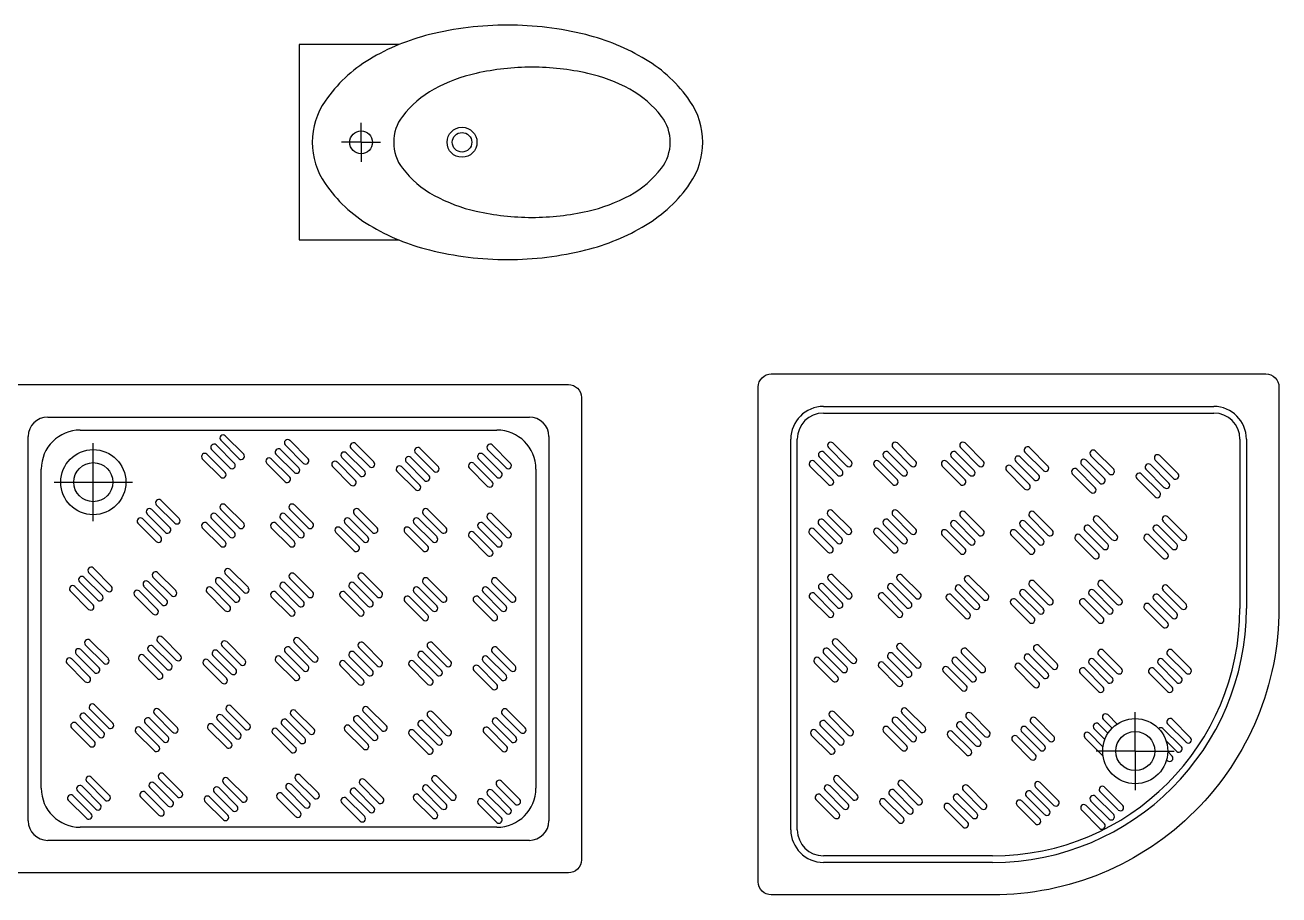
# Model space of a CAD drawing. Header units: millimetres. Extents: x 4.57 to 13.56, y 2.92 to 9.59.
# Drawn here: x 11.638 to 13.564, y 5.066 to 6.402 of the extents above; entities that cross this region are included whole.
import ezdxf

# ---------------------------------------------------------------- set-up
doc = ezdxf.new("R2010")
doc.units = ezdxf.units.MM

msp = doc.modelspace()

# ---------------------------------------------------------------- linework, layer by layer
at = {"color": 18, "true_color": 0x000000}
for p, q in [((12.154, 6.2219), (12.154, 6.2519)), ((12.154, 6.2219), (12.124, 6.2219)), ((12.154, 6.2219), (12.154, 6.1919)), ((12.154, 6.2219), (12.184, 6.2219)), ((11.6725, 5.8), (12.4125, 5.8)), ((12.8642, 5.8162), (13.4642, 5.8162)), ((12.8642, 5.8062), (13.4642, 5.8062)), ((11.7225, 5.78), (12.3625, 5.78)), ((11.6425, 5.18), (11.6425, 5.77)), ((11.9382, 5.7643), (11.9665, 5.736)), ((11.9736, 5.743), (11.9453, 5.7713)), ((12.0726, 5.736), (12.0443, 5.7643)), ((12.4425, 5.77), (12.4425, 5.18)), ((12.8142, 5.1662), (12.8142, 5.7662)), ((12.8242, 5.1662), (12.8242, 5.7662)), ((13.5042, 5.7662), (13.5042, 5.5062)), ((13.5142, 5.7662), (13.5142, 5.5062)), ((11.7425, 5.64), (11.7425, 5.76)), ((11.9453, 5.7148), (11.917, 5.743)), ((11.9241, 5.7501), (11.9524, 5.7218)), ((11.9594, 5.7289), (11.9312, 5.7572)), ((12.0231, 5.743), (12.0514, 5.7148)), ((12.0584, 5.7218), (12.0302, 5.7501)), ((12.0372, 5.7572), (12.0655, 5.7289)), ((12.1595, 5.7168), (12.1312, 5.7451)), ((12.1383, 5.7522), (12.1666, 5.7239)), ((12.1736, 5.731), (12.1453, 5.7592)), ((12.2373, 5.7451), (12.2655, 5.7168)), ((12.2726, 5.7239), (12.2443, 5.7522)), ((12.3696, 5.7148), (12.3413, 5.743)), ((12.3483, 5.7501), (12.3766, 5.7218)), ((12.3837, 5.7289), (12.3554, 5.7572)), ((12.8931, 5.7178), (12.8648, 5.746)), ((12.8719, 5.7531), (12.9002, 5.7248)), ((12.9073, 5.7319), (12.879, 5.7602)), ((12.9921, 5.7178), (12.9638, 5.746)), ((12.9709, 5.7531), (12.9992, 5.7248)), ((13.0062, 5.7319), (12.978, 5.7602)), ((13.0961, 5.7178), (13.0678, 5.746)), ((13.0749, 5.7531), (13.1032, 5.7248)), ((13.1103, 5.7319), (13.082, 5.7602)), ((13.1739, 5.746), (13.2022, 5.7178)), ((13.2093, 5.7248), (13.181, 5.7531)), ((13.2749, 5.741), (13.3032, 5.7127)), ((13.3103, 5.7198), (13.282, 5.7481)), ((13.4093, 5.7127), (13.381, 5.741)), ((11.9099, 5.736), (11.9382, 5.7077)), ((12.0089, 5.7289), (12.0372, 5.7006)), ((12.0443, 5.7077), (12.016, 5.736)), ((12.11, 5.7239), (12.1383, 5.6956)), ((12.1453, 5.7027), (12.1171, 5.731)), ((12.1241, 5.738), (12.1524, 5.7097)), ((12.2443, 5.6956), (12.2161, 5.7239)), ((12.2231, 5.731), (12.2514, 5.7027)), ((12.2585, 5.7097), (12.2302, 5.738)), ((12.3201, 5.7218), (12.3483, 5.6935)), ((12.3554, 5.7006), (12.3271, 5.7289)), ((12.3342, 5.736), (12.3625, 5.7077)), ((12.8436, 5.7248), (12.8719, 5.6966)), ((12.879, 5.7036), (12.8507, 5.7319)), ((12.8578, 5.739), (12.886, 5.7107)), ((12.9426, 5.7248), (12.9709, 5.6966)), ((12.978, 5.7036), (12.9497, 5.7319)), ((12.9567, 5.739), (12.985, 5.7107)), ((13.0466, 5.7248), (13.0749, 5.6966)), ((13.082, 5.7036), (13.0537, 5.7319)), ((13.0608, 5.739), (13.089, 5.7107)), ((13.181, 5.6966), (13.1527, 5.7248)), ((13.1598, 5.7319), (13.188, 5.7036)), ((13.1951, 5.7107), (13.1668, 5.739)), ((13.2608, 5.7269), (13.2891, 5.6986)), ((13.2962, 5.7057), (13.2679, 5.734)), ((13.3952, 5.6986), (13.3669, 5.7269)), ((13.3739, 5.734), (13.4022, 5.7057)), ((11.6625, 5.23), (11.6625, 5.72)), ((12.209, 5.7168), (12.2373, 5.6885)), ((12.4225, 5.72), (12.4225, 5.23)), ((13.1456, 5.7178), (13.1739, 5.6895)), ((13.2467, 5.7127), (13.2749, 5.6845)), ((13.282, 5.6915), (13.2537, 5.7198)), ((13.3457, 5.7057), (13.3739, 5.6774)), ((13.381, 5.6845), (13.3527, 5.7127)), ((13.3598, 5.7198), (13.3881, 5.6915)), ((11.6825, 5.7), (11.8025, 5.7)), ((11.8392, 5.6653), (11.8675, 5.637)), ((11.8746, 5.644), (11.8463, 5.6723)), ((11.9736, 5.637), (11.9453, 5.6653)), ((12.0796, 5.637), (12.0514, 5.6653)), ((11.8251, 5.6511), (11.8534, 5.6228)), ((11.8604, 5.6299), (11.8322, 5.6582)), ((11.9594, 5.6228), (11.9312, 5.6511)), ((11.9382, 5.6582), (11.9665, 5.6299)), ((12.0655, 5.6228), (12.0372, 5.6511)), ((12.0443, 5.6582), (12.0726, 5.6299)), ((12.1433, 5.6511), (12.1716, 5.6228)), ((12.1786, 5.6299), (12.1504, 5.6582)), ((12.2494, 5.6511), (12.2776, 5.6228)), ((12.2847, 5.6299), (12.2564, 5.6582)), ((12.3837, 5.6228), (12.3554, 5.6511)), ((12.8713, 5.6491), (12.8996, 5.6208)), ((12.9067, 5.6279), (12.8784, 5.6562)), ((12.9709, 5.6491), (12.9992, 5.6208)), ((13.0062, 5.6279), (12.978, 5.6562)), ((13.0749, 5.6471), (13.1032, 5.6188)), ((13.1103, 5.6258), (13.082, 5.6541)), ((13.181, 5.6471), (13.2093, 5.6188)), ((13.2163, 5.6258), (13.188, 5.6541)), ((13.3153, 5.6188), (13.287, 5.6471)), ((13.4214, 5.6188), (13.3931, 5.6471)), ((11.8109, 5.637), (11.8392, 5.6087)), ((11.8463, 5.6158), (11.818, 5.644)), ((11.9099, 5.6299), (11.9382, 5.6016)), ((11.9453, 5.6087), (11.917, 5.637)), ((11.9241, 5.644), (11.9524, 5.6158)), ((12.016, 5.6299), (12.0443, 5.6016)), ((12.0514, 5.6087), (12.0231, 5.637)), ((12.0302, 5.644), (12.0584, 5.6158)), ((12.1504, 5.6016), (12.1221, 5.6299)), ((12.1291, 5.637), (12.1574, 5.6087)), ((12.1645, 5.6158), (12.1362, 5.644)), ((12.2564, 5.6016), (12.2281, 5.6299)), ((12.2352, 5.637), (12.2635, 5.6087)), ((12.2706, 5.6158), (12.2423, 5.644)), ((12.3342, 5.6299), (12.3625, 5.6016)), ((12.3696, 5.6087), (12.3413, 5.637)), ((12.3483, 5.644), (12.3766, 5.6158)), ((12.8784, 5.5996), (12.8501, 5.6279)), ((12.8572, 5.635), (12.8854, 5.6067)), ((12.8925, 5.6138), (12.8642, 5.642)), ((12.978, 5.5996), (12.9497, 5.6279)), ((12.9567, 5.635), (12.985, 5.6067)), ((12.9921, 5.6138), (12.9638, 5.642)), ((13.082, 5.5976), (13.0537, 5.6258)), ((13.0608, 5.6329), (13.089, 5.6046)), ((13.0961, 5.6117), (13.0678, 5.64)), ((13.188, 5.5976), (13.1598, 5.6258)), ((13.1668, 5.6329), (13.1951, 5.6046)), ((13.2022, 5.6117), (13.1739, 5.64)), ((13.2658, 5.6258), (13.2941, 5.5976)), ((13.3012, 5.6046), (13.2729, 5.6329)), ((13.28, 5.64), (13.3082, 5.6117)), ((13.3719, 5.6258), (13.4002, 5.5976)), ((13.4072, 5.6046), (13.379, 5.6329)), ((13.386, 5.64), (13.4143, 5.6117)), ((12.115, 5.6228), (12.1433, 5.5946)), ((12.2211, 5.6228), (12.2494, 5.5946)), ((12.3201, 5.6158), (12.3483, 5.5875)), ((12.3554, 5.5946), (12.3271, 5.6228)), ((12.843, 5.6208), (12.8713, 5.5925)), ((12.9426, 5.6208), (12.9709, 5.5925)), ((13.0466, 5.6188), (13.0749, 5.5905)), ((13.1527, 5.6188), (13.181, 5.5905)), ((13.2517, 5.6117), (13.28, 5.5834)), ((13.287, 5.5905), (13.2588, 5.6188)), ((13.3577, 5.6117), (13.386, 5.5834)), ((13.3931, 5.5905), (13.3648, 5.6188)), ((11.7706, 5.54), (11.7423, 5.5683)), ((11.7564, 5.5259), (11.7281, 5.5542)), ((11.7352, 5.5613), (11.7635, 5.533)), ((11.8342, 5.5542), (11.8625, 5.5259)), ((11.8696, 5.533), (11.8413, 5.5613)), ((11.9665, 5.5238), (11.9382, 5.5521)), ((11.9453, 5.5592), (11.9736, 5.5309)), ((11.9807, 5.538), (11.9524, 5.5663)), ((12.0443, 5.5521), (12.0726, 5.5238)), ((12.0796, 5.5309), (12.0514, 5.5592)), ((12.1504, 5.5521), (12.1786, 5.5238)), ((12.1857, 5.5309), (12.1574, 5.5592)), ((12.2847, 5.5238), (12.2564, 5.5521)), ((12.3908, 5.5238), (12.3625, 5.5521)), ((12.8719, 5.5501), (12.9002, 5.5218)), ((12.9073, 5.5289), (12.879, 5.5572)), ((12.978, 5.5501), (13.0062, 5.5218)), ((13.0133, 5.5289), (12.985, 5.5572)), ((13.1173, 5.5268), (13.089, 5.5551)), ((11.7069, 5.533), (11.7352, 5.5047)), ((11.7423, 5.5118), (11.714, 5.54)), ((11.7211, 5.5471), (11.7494, 5.5188)), ((11.8413, 5.5047), (11.813, 5.533)), ((11.8201, 5.54), (11.8484, 5.5118)), ((11.8554, 5.5188), (11.8271, 5.5471)), ((11.917, 5.5309), (11.9453, 5.5026)), ((11.9524, 5.5097), (11.9241, 5.538)), ((11.9312, 5.5451), (11.9594, 5.5168)), ((12.0514, 5.5026), (12.0231, 5.5309)), ((12.0302, 5.538), (12.0584, 5.5097)), ((12.0655, 5.5168), (12.0372, 5.5451)), ((12.1574, 5.5026), (12.1291, 5.5309)), ((12.1362, 5.538), (12.1645, 5.5097)), ((12.1716, 5.5168), (12.1433, 5.5451)), ((12.2352, 5.5309), (12.2635, 5.5026)), ((12.2706, 5.5097), (12.2423, 5.538)), ((12.2494, 5.5451), (12.2776, 5.5168)), ((12.3413, 5.5309), (12.3696, 5.5026)), ((12.3766, 5.5097), (12.3483, 5.538)), ((12.3554, 5.5451), (12.3837, 5.5168)), ((12.8578, 5.536), (12.886, 5.5077)), ((12.8931, 5.5148), (12.8648, 5.543)), ((12.9638, 5.536), (12.9921, 5.5077)), ((12.9992, 5.5148), (12.9709, 5.543)), ((13.0678, 5.5339), (13.0961, 5.5056)), ((13.1032, 5.5127), (13.0749, 5.541)), ((13.082, 5.5481), (13.1103, 5.5198)), ((13.2022, 5.5056), (13.1739, 5.5339)), ((13.181, 5.541), (13.2093, 5.5127)), ((13.2163, 5.5198), (13.188, 5.5481)), ((13.3082, 5.5056), (13.28, 5.5339)), ((13.287, 5.541), (13.3153, 5.5127)), ((13.3224, 5.5198), (13.2941, 5.5481)), ((13.386, 5.5339), (13.4143, 5.5056)), ((13.4214, 5.5127), (13.3931, 5.541)), ((11.8059, 5.5259), (11.8342, 5.4976)), ((12.016, 5.5238), (12.0443, 5.4956)), ((12.1221, 5.5238), (12.1504, 5.4956)), ((12.2211, 5.5168), (12.2494, 5.4885)), ((12.2564, 5.4956), (12.2281, 5.5238)), ((12.3271, 5.5168), (12.3554, 5.4885)), ((12.3625, 5.4956), (12.3342, 5.5238)), ((12.8436, 5.5218), (12.8719, 5.4935)), ((12.879, 5.5006), (12.8507, 5.5289)), ((12.9497, 5.5218), (12.978, 5.4935)), ((12.985, 5.5006), (12.9567, 5.5289)), ((13.0537, 5.5198), (13.082, 5.4915)), ((13.089, 5.4986), (13.0608, 5.5268)), ((13.1527, 5.5127), (13.181, 5.4844)), ((13.188, 5.4915), (13.1598, 5.5198)), ((13.1668, 5.5268), (13.1951, 5.4986)), ((13.2588, 5.5127), (13.287, 5.4844)), ((13.2941, 5.4915), (13.2658, 5.5198)), ((13.2729, 5.5268), (13.3012, 5.4986)), ((13.3931, 5.4844), (13.3648, 5.5127)), ((13.3719, 5.5198), (13.4002, 5.4915)), ((13.4072, 5.4986), (13.379, 5.5268)), ((13.3577, 5.5056), (13.386, 5.4773)), ((11.7656, 5.429), (11.7373, 5.4572)), ((11.8413, 5.4552), (11.8696, 5.4269)), ((11.8766, 5.434), (11.8484, 5.4623)), ((11.9756, 5.4269), (11.9474, 5.4552)), ((12.0514, 5.4531), (12.0796, 5.4248)), ((12.0867, 5.4319), (12.0584, 5.4602)), ((12.1857, 5.4248), (12.1574, 5.4531)), ((12.2918, 5.4248), (12.2635, 5.4531)), ((12.9143, 5.4299), (12.886, 5.4582)), ((11.7161, 5.436), (11.7443, 5.4077)), ((11.7514, 5.4148), (11.7231, 5.4431)), ((11.7302, 5.4502), (11.7585, 5.4219)), ((11.8484, 5.4057), (11.8201, 5.434)), ((11.8271, 5.441), (11.8554, 5.4128)), ((11.8625, 5.4198), (11.8342, 5.4481)), ((11.9261, 5.434), (11.9544, 5.4057)), ((11.9615, 5.4128), (11.9332, 5.441)), ((11.9403, 5.4481), (11.9686, 5.4198)), ((12.0372, 5.439), (12.0655, 5.4107)), ((12.0726, 5.4178), (12.0443, 5.4461)), ((12.1716, 5.4107), (12.1433, 5.439)), ((12.1504, 5.4461), (12.1786, 5.4178)), ((12.2776, 5.4107), (12.2494, 5.439)), ((12.2564, 5.4461), (12.2847, 5.4178)), ((12.3554, 5.439), (12.3837, 5.4107)), ((12.3908, 5.4178), (12.3625, 5.4461)), ((12.8648, 5.437), (12.8931, 5.4087)), ((12.9002, 5.4158), (12.8719, 5.444)), ((12.879, 5.4511), (12.9073, 5.4228)), ((12.9992, 5.4087), (12.9709, 5.437)), ((12.978, 5.444), (13.0062, 5.4158)), ((13.0133, 5.4228), (12.985, 5.4511)), ((13.077, 5.437), (13.1052, 5.4087)), ((13.1123, 5.4158), (13.084, 5.444)), ((13.2093, 5.4066), (13.181, 5.4349)), ((13.188, 5.442), (13.2163, 5.4137)), ((13.2234, 5.4208), (13.1951, 5.4491)), ((13.287, 5.4349), (13.3153, 5.4066)), ((13.3224, 5.4137), (13.2941, 5.442)), ((13.3931, 5.4349), (13.4214, 5.4066)), ((13.4285, 5.4137), (13.4002, 5.442)), ((11.7019, 5.4219), (11.7302, 5.3936)), ((11.7373, 5.4007), (11.709, 5.429)), ((11.813, 5.4269), (11.8413, 5.3986)), ((11.912, 5.4198), (11.9403, 5.3915)), ((11.9474, 5.3986), (11.9191, 5.4269)), ((12.0231, 5.4248), (12.0514, 5.3966)), ((12.0584, 5.4036), (12.0302, 5.4319)), ((12.1221, 5.4178), (12.1504, 5.3895)), ((12.1574, 5.3966), (12.1291, 5.4248)), ((12.1362, 5.4319), (12.1645, 5.4036)), ((12.2281, 5.4178), (12.2564, 5.3895)), ((12.2635, 5.3966), (12.2352, 5.4248)), ((12.2423, 5.4319), (12.2706, 5.4036)), ((12.3625, 5.3895), (12.3342, 5.4178)), ((12.3413, 5.4248), (12.3696, 5.3966)), ((12.3766, 5.4036), (12.3483, 5.4319)), ((12.8507, 5.4228), (12.879, 5.3945)), ((12.886, 5.4016), (12.8578, 5.4299)), ((12.9497, 5.4158), (12.978, 5.3875)), ((12.985, 5.3945), (12.9567, 5.4228)), ((12.9638, 5.4299), (12.9921, 5.4016)), ((13.084, 5.3875), (13.0557, 5.4158)), ((13.0628, 5.4228), (13.0911, 5.3945)), ((13.0982, 5.4016), (13.0699, 5.4299)), ((13.1598, 5.4137), (13.188, 5.3854)), ((13.1951, 5.3925), (13.1668, 5.4208)), ((13.1739, 5.4278), (13.2022, 5.3996)), ((13.2941, 5.3854), (13.2658, 5.4137)), ((13.2729, 5.4208), (13.3012, 5.3925)), ((13.3082, 5.3996), (13.28, 5.4278)), ((13.4002, 5.3854), (13.3719, 5.4137)), ((13.379, 5.4208), (13.4072, 5.3925)), ((13.4143, 5.3996), (13.386, 5.4278)), ((12.3271, 5.4107), (12.3554, 5.3824)), ((13.0487, 5.4087), (13.077, 5.3804)), ((13.2588, 5.4066), (13.287, 5.3784)), ((13.3648, 5.4066), (13.3931, 5.3784)), ((11.7726, 5.33), (11.7443, 5.3582)), ((11.9827, 5.3279), (11.9544, 5.3562)), ((11.7231, 5.337), (11.7514, 5.3087)), ((11.7585, 5.3158), (11.7302, 5.3441)), ((11.7373, 5.3512), (11.7656, 5.3229)), ((11.8575, 5.3087), (11.8292, 5.337)), ((11.8363, 5.3441), (11.8646, 5.3158)), ((11.8716, 5.3229), (11.8433, 5.3512)), ((11.9686, 5.3138), (11.9403, 5.342)), ((11.9474, 5.3491), (11.9756, 5.3208)), ((12.0463, 5.342), (12.0746, 5.3138)), ((12.0817, 5.3208), (12.0534, 5.3491)), ((12.1786, 5.3117), (12.1504, 5.34)), ((12.1574, 5.3471), (12.1857, 5.3188)), ((12.1928, 5.3259), (12.1645, 5.3541)), ((12.2564, 5.34), (12.2847, 5.3117)), ((12.2918, 5.3188), (12.2635, 5.3471)), ((12.392, 5.3085), (12.3637, 5.3368)), ((12.3707, 5.3438), (12.399, 5.3155)), ((12.4061, 5.3226), (12.3778, 5.3509)), ((12.8739, 5.34), (12.9022, 5.3117)), ((12.9093, 5.3188), (12.881, 5.3471)), ((13.0062, 5.3097), (12.978, 5.338)), ((12.985, 5.3451), (13.0133, 5.3168)), ((13.0204, 5.3238), (12.9921, 5.3521)), ((13.084, 5.338), (13.1123, 5.3097)), ((13.1194, 5.3168), (13.0911, 5.3451)), ((13.2184, 5.3097), (13.1901, 5.338)), ((13.3156, 5.3286), (13.3012, 5.343)), ((13.3434, 5.287), (13.3434, 5.347)), ((11.709, 5.3229), (11.7373, 5.2946)), ((11.7443, 5.3017), (11.7161, 5.33)), ((11.8433, 5.2946), (11.8151, 5.3229)), ((11.8221, 5.33), (11.8504, 5.3017)), ((11.9191, 5.3208), (11.9474, 5.2925)), ((11.9544, 5.2996), (11.9261, 5.3279)), ((11.9332, 5.335), (11.9615, 5.3067)), ((12.0534, 5.2925), (12.0251, 5.3208)), ((12.0322, 5.3279), (12.0605, 5.2996)), ((12.0676, 5.3067), (12.0393, 5.335)), ((12.1291, 5.3188), (12.1574, 5.2905)), ((12.1645, 5.2976), (12.1362, 5.3259)), ((12.1433, 5.3329), (12.1716, 5.3046)), ((12.2635, 5.2905), (12.2352, 5.3188)), ((12.2423, 5.3259), (12.2706, 5.2976)), ((12.2776, 5.3046), (12.2494, 5.3329)), ((12.3778, 5.2943), (12.3495, 5.3226)), ((12.3566, 5.3297), (12.3849, 5.3014)), ((12.881, 5.2905), (12.8527, 5.3188)), ((12.8598, 5.3259), (12.8881, 5.2976)), ((12.8952, 5.3047), (12.8669, 5.333)), ((12.9921, 5.2956), (12.9638, 5.3238)), ((12.9709, 5.3309), (12.9992, 5.3026)), ((13.0699, 5.3238), (13.0982, 5.2956)), ((13.1052, 5.3026), (13.077, 5.3309)), ((13.2042, 5.2956), (13.176, 5.3238)), ((13.183, 5.3309), (13.2113, 5.3026)), ((13.28, 5.3218), (13.2967, 5.305)), ((13.3015, 5.3144), (13.287, 5.3289)), ((13.2941, 5.3359), (13.3079, 5.3222)), ((13.4143, 5.2935), (13.386, 5.3218)), ((13.4143, 5.2935), (13.386, 5.3218)), ((13.3931, 5.3289), (13.4214, 5.3006)), ((13.4285, 5.3076), (13.4002, 5.3359)), ((11.808, 5.3158), (11.8363, 5.2875)), ((12.0181, 5.3138), (12.0463, 5.2855)), ((12.2281, 5.3117), (12.2564, 5.2834)), ((12.3425, 5.3155), (12.3707, 5.2873)), ((12.8457, 5.3117), (12.8739, 5.2835)), ((12.9567, 5.3168), (12.985, 5.2885)), ((13.0557, 5.3097), (13.084, 5.2814)), ((13.0911, 5.2885), (13.0628, 5.3168)), ((13.1547, 5.3026), (13.183, 5.2743)), ((13.1901, 5.2814), (13.1618, 5.3097)), ((13.1689, 5.3168), (13.1972, 5.2885)), ((13.2658, 5.3076), (13.2939, 5.2795)), ((13.2938, 5.2938), (13.2729, 5.3147)), ((13.3908, 5.3029), (13.4072, 5.2864)), ((13.3908, 5.3029), (13.3953, 5.2983)), ((13.3434, 5.287), (13.2834, 5.287)), ((13.3434, 5.287), (13.3434, 5.227)), ((13.3434, 5.287), (13.4034, 5.287)), ((13.4002, 5.2794), (13.3934, 5.2862)), ((13.3916, 5.2738), (13.3931, 5.2723)), ((11.7676, 5.2189), (11.7393, 5.2472)), ((11.8433, 5.2451), (11.8716, 5.2168)), ((11.8787, 5.2239), (11.8504, 5.2522)), ((11.9777, 5.2168), (11.9494, 5.2451)), ((12.0534, 5.2431), (12.0817, 5.2148)), ((12.0888, 5.2218), (12.0605, 5.2501)), ((12.1878, 5.2148), (12.1595, 5.2431)), ((12.2635, 5.241), (12.2918, 5.2127)), ((12.2989, 5.2198), (12.2706, 5.2481)), ((12.3978, 5.2127), (12.3696, 5.241)), ((12.881, 5.241), (12.9093, 5.2128)), ((12.9164, 5.2198), (12.8881, 5.2481)), ((13.0154, 5.2128), (12.9871, 5.241)), ((11.7181, 5.2259), (11.7464, 5.1977)), ((11.7535, 5.2047), (11.7252, 5.233)), ((11.7323, 5.2401), (11.7605, 5.2118)), ((11.8504, 5.1956), (11.8221, 5.2239)), ((11.8292, 5.231), (11.8575, 5.2027)), ((11.8646, 5.2097), (11.8363, 5.238)), ((11.9282, 5.2239), (11.9565, 5.1956)), ((11.9635, 5.2027), (11.9353, 5.231)), ((11.9423, 5.238), (11.9706, 5.2097)), ((12.0605, 5.1936), (12.0322, 5.2218)), ((12.0393, 5.2289), (12.0676, 5.2006)), ((12.0746, 5.2077), (12.0463, 5.236)), ((12.1383, 5.2218), (12.1666, 5.1936)), ((12.1736, 5.2006), (12.1453, 5.2289)), ((12.1524, 5.236), (12.1807, 5.2077)), ((12.2494, 5.2269), (12.2776, 5.1986)), ((12.2847, 5.2056), (12.2564, 5.2339)), ((12.3837, 5.1986), (12.3554, 5.2269)), ((12.3625, 5.2339), (12.3908, 5.2056)), ((12.8669, 5.2269), (12.8952, 5.1986)), ((12.9022, 5.2057), (12.8739, 5.234)), ((13.0012, 5.1986), (12.9729, 5.2269)), ((12.98, 5.234), (13.0083, 5.2057)), ((13.079, 5.2269), (13.1073, 5.1986)), ((13.1144, 5.2057), (13.0861, 5.234)), ((13.2113, 5.1966), (13.183, 5.2248)), ((13.1901, 5.2319), (13.2184, 5.2036)), ((13.2255, 5.2107), (13.1972, 5.239)), ((13.2891, 5.2248), (13.3174, 5.1966)), ((13.3244, 5.2036), (13.2962, 5.2319)), ((11.704, 5.2118), (11.7323, 5.1835)), ((11.7393, 5.1906), (11.711, 5.2189)), ((11.8151, 5.2168), (11.8433, 5.1885)), ((11.914, 5.2097), (11.9423, 5.1815)), ((11.9494, 5.1885), (11.9211, 5.2168)), ((12.0251, 5.2148), (12.0534, 5.1865)), ((12.1241, 5.2077), (12.1524, 5.1794)), ((12.1595, 5.1865), (12.1312, 5.2148)), ((12.2352, 5.2127), (12.2635, 5.1844)), ((12.2706, 5.1915), (12.2423, 5.2198)), ((12.3342, 5.2056), (12.3625, 5.1774)), ((12.3696, 5.1844), (12.3413, 5.2127)), ((12.3483, 5.2198), (12.3766, 5.1915)), ((12.8527, 5.2128), (12.881, 5.1845)), ((12.8881, 5.1915), (12.8598, 5.2198)), ((12.9517, 5.2057), (12.98, 5.1774)), ((12.9871, 5.1845), (12.9588, 5.2128)), ((12.9659, 5.2198), (12.9942, 5.1915)), ((13.0861, 5.1774), (13.0578, 5.2057)), ((13.0649, 5.2128), (13.0932, 5.1845)), ((13.1002, 5.1915), (13.0719, 5.2198)), ((13.1618, 5.2036), (13.1901, 5.1753)), ((13.1972, 5.1824), (13.1689, 5.2107)), ((13.176, 5.2178), (13.2042, 5.1895)), ((13.2962, 5.1753), (13.2679, 5.2036)), ((13.2749, 5.2107), (13.3032, 5.1824)), ((13.3103, 5.1895), (13.282, 5.2178)), ((13.0507, 5.1986), (13.079, 5.1703)), ((13.2608, 5.1966), (13.2891, 5.1683)), ((12.3625, 5.17), (11.7225, 5.17)), ((12.4125, 5.15), (11.6725, 5.15)), ((13.1242, 5.1262), (12.8642, 5.1262)), ((13.1242, 5.1162), (12.8642, 5.1162))]:
    msp.add_line(p, q, dxfattribs=at)
for points in [[(12.2121, 6.0719, 0.036537), (12.2588, 6.0566, 0.060974), (12.379, 6.0419, 0.060974), (12.4991, 6.0566, 0.074343), (12.5911, 6.0946, 0.106943), (12.6592, 6.1585, 0.152216), (12.679, 6.2219, 0.152216), (12.6592, 6.2853, 0.106943), (12.5911, 6.3492, 0.074343), (12.4991, 6.3872, 0.060974), (12.379, 6.4019, 0.060974), (12.2588, 6.3872, 0.036537), (12.2121, 6.3719), (12.059, 6.3719), (12.059, 6.0719)], [(12.4165, 6.1066, 0.05532), (12.5021, 6.1161, 0.06912), (12.5667, 6.1404, 0.1058), (12.6155, 6.1821, 0.164478), (12.629, 6.2219, 0.164478), (12.6155, 6.2616, 0.1058), (12.5667, 6.3034, 0.06912), (12.5021, 6.3277, 0.05532), (12.4165, 6.3372, 0.05532), (12.3308, 6.3277, 0.06912), (12.2662, 6.3034, 0.1058), (12.2174, 6.2616, 0.164478), (12.204, 6.2219, 0.164478), (12.2174, 6.1821, 0.1058), (12.2662, 6.1404, 0.06912), (12.3308, 6.1161, 0.05532)], [(12.7642, 5.0862), (12.7642, 5.8462, -0.414214), (12.7842, 5.8662), (13.5442, 5.8662, -0.414214), (13.5642, 5.8462), (13.5642, 5.5062, -0.414214), (13.1242, 5.0662), (12.7842, 5.0662, -0.414214)], [(11.5925, 5.83, -0.414214), (11.6125, 5.85), (12.4725, 5.85, -0.414214), (12.4925, 5.83), (12.4925, 5.12, -0.414214), (12.4725, 5.1), (11.6125, 5.1, -0.414214), (11.5925, 5.12)]]:
    msp.add_lwpolyline(points, format="xyb", close=True, dxfattribs=at)
for points in [[(12.379, 6.0419, 0.060974), (12.4991, 6.0566, 0.074343), (12.5911, 6.0946, 0.106943), (12.6592, 6.1585, 0.152216), (12.679, 6.2219, 0.152216), (12.6592, 6.2853, 0.106943), (12.5911, 6.3492, 0.074343), (12.4991, 6.3872, 0.060974), (12.379, 6.4019, 0.060974)], [(12.2121, 6.3719, 0.037703), (12.1668, 6.3492, 0.106943), (12.0987, 6.2853, 0.152216), (12.079, 6.2219, 0.152216), (12.0987, 6.1585, 0.106943), (12.1668, 6.0946, 0.037703), (12.2121, 6.0719, 0.060974)]]:
    msp.add_lwpolyline(points, format="xyb", dxfattribs=at)
for centre, radius in [((12.309, 6.2219), 0.023), ((12.154, 6.2219), 0.0175), ((12.309, 6.2219), 0.015), ((11.7425, 5.7), 0.05), ((11.7425, 5.7), 0.03), ((13.3434, 5.287), 0.05), ((13.3434, 5.287), 0.03)]:
    msp.add_circle(centre, radius, dxfattribs=at)
for centre, radius, start, end in [((11.6725, 5.77), 0.03, 90, 180), ((12.4125, 5.77), 0.03, 0, 90), ((12.8642, 5.7662), 0.05, 90, 180), ((12.8642, 5.7662), 0.04, 90, 180), ((13.4642, 5.7662), 0.05, 0, 90), ((13.4642, 5.7662), 0.04, 0, 90), ((11.7225, 5.72), 0.06, 90, 180), ((12.3625, 5.72), 0.06, 0, 90), ((11.9421, 5.7675), 0.00502, 49.8368, 220.1632), ((12.0411, 5.7604), 0.00502, 49.8368, 220.1632), ((12.1421, 5.7554), 0.00502, 49.8368, 220.1632), ((12.8757, 5.7564), 0.00502, 49.8368, 220.1632), ((12.9747, 5.7564), 0.00502, 49.8368, 220.1632), ((13.0787, 5.7564), 0.00502, 49.8368, 220.1632), ((11.9138, 5.7392), 0.00502, 49.8368, 220.1632), ((11.9279, 5.7534), 0.00502, 49.8368, 220.1632), ((11.9697, 5.7398), 0.00502, 229.8368, 40.1632), ((12.0269, 5.7463), 0.00502, 49.8368, 220.1632), ((12.128, 5.7413), 0.00502, 49.8368, 220.1632), ((12.2411, 5.7483), 0.00502, 49.8368, 220.1632), ((12.338, 5.7392), 0.00502, 49.8368, 220.1632), ((12.3522, 5.7534), 0.00502, 49.8368, 220.1632), ((12.8616, 5.7422), 0.00502, 49.8368, 220.1632), ((12.9606, 5.7422), 0.00502, 49.8368, 220.1632), ((13.0646, 5.7422), 0.00502, 49.8368, 220.1632), ((13.1777, 5.7493), 0.00502, 49.8368, 220.1632), ((13.2788, 5.7443), 0.00502, 49.8368, 220.1632), ((13.3778, 5.7372), 0.00502, 49.8368, 220.1632), ((11.9556, 5.7257), 0.00502, 229.8368, 40.1632), ((12.0128, 5.7321), 0.00502, 49.8368, 220.1632), ((12.0546, 5.7186), 0.00502, 229.8368, 40.1632), ((12.0687, 5.7327), 0.00502, 229.8368, 40.1632), ((12.1138, 5.7271), 0.00502, 49.8368, 220.1632), ((12.1698, 5.7277), 0.00502, 229.8368, 40.1632), ((12.2128, 5.72), 0.00502, 49.8368, 220.1632), ((12.227, 5.7342), 0.00502, 49.8368, 220.1632), ((12.2688, 5.7206), 0.00502, 229.8368, 40.1632), ((12.3239, 5.7251), 0.00502, 49.8368, 220.1632), ((12.3799, 5.7257), 0.00502, 229.8368, 40.1632), ((12.8474, 5.7281), 0.00502, 49.8368, 220.1632), ((12.9034, 5.7287), 0.00502, 229.8368, 40.1632), ((12.9464, 5.7281), 0.00502, 49.8368, 220.1632), ((13.0024, 5.7287), 0.00502, 229.8368, 40.1632), ((13.0505, 5.7281), 0.00502, 49.8368, 220.1632), ((13.1064, 5.7287), 0.00502, 229.8368, 40.1632), ((13.1494, 5.721), 0.00502, 49.8368, 220.1632), ((13.1636, 5.7351), 0.00502, 49.8368, 220.1632), ((13.2054, 5.7216), 0.00502, 229.8368, 40.1632), ((13.2646, 5.7301), 0.00502, 49.8368, 220.1632), ((13.3636, 5.7231), 0.00502, 49.8368, 220.1632), ((11.9415, 5.7115), 0.00502, 229.8368, 40.1632), ((12.0405, 5.7045), 0.00502, 229.8368, 40.1632), ((12.1415, 5.6994), 0.00502, 229.8368, 40.1632), ((12.1556, 5.7136), 0.00502, 229.8368, 40.1632), ((12.2546, 5.7065), 0.00502, 229.8368, 40.1632), ((12.3657, 5.7115), 0.00502, 229.8368, 40.1632), ((12.8751, 5.7004), 0.00502, 229.8368, 40.1632), ((12.8893, 5.7145), 0.00502, 229.8368, 40.1632), ((12.9741, 5.7004), 0.00502, 229.8368, 40.1632), ((12.9883, 5.7145), 0.00502, 229.8368, 40.1632), ((13.0781, 5.7004), 0.00502, 229.8368, 40.1632), ((13.0923, 5.7145), 0.00502, 229.8368, 40.1632), ((13.1913, 5.7075), 0.00502, 229.8368, 40.1632), ((13.2505, 5.716), 0.00502, 49.8368, 220.1632), ((13.2923, 5.7024), 0.00502, 229.8368, 40.1632), ((13.3065, 5.7166), 0.00502, 229.8368, 40.1632), ((13.3495, 5.7089), 0.00502, 49.8368, 220.1632), ((13.4055, 5.7095), 0.00502, 229.8368, 40.1632), ((12.2405, 5.6924), 0.00502, 229.8368, 40.1632), ((12.3516, 5.6974), 0.00502, 229.8368, 40.1632), ((13.1771, 5.6933), 0.00502, 229.8368, 40.1632), ((13.2782, 5.6883), 0.00502, 229.8368, 40.1632), ((13.3772, 5.6812), 0.00502, 229.8368, 40.1632), ((13.3913, 5.6954), 0.00502, 229.8368, 40.1632), ((11.8431, 5.6685), 0.00502, 49.8368, 220.1632), ((11.9421, 5.6614), 0.00502, 49.8368, 220.1632), ((12.0481, 5.6614), 0.00502, 49.8368, 220.1632), ((11.8148, 5.6402), 0.00502, 49.8368, 220.1632), ((11.8289, 5.6544), 0.00502, 49.8368, 220.1632), ((11.9279, 5.6473), 0.00502, 49.8368, 220.1632), ((12.034, 5.6473), 0.00502, 49.8368, 220.1632), ((12.133, 5.6402), 0.00502, 49.8368, 220.1632), ((12.1471, 5.6544), 0.00502, 49.8368, 220.1632), ((12.239, 5.6402), 0.00502, 49.8368, 220.1632), ((12.2532, 5.6544), 0.00502, 49.8368, 220.1632), ((12.3522, 5.6473), 0.00502, 49.8368, 220.1632), ((12.8751, 5.6523), 0.00502, 49.8368, 220.1632), ((12.9747, 5.6523), 0.00502, 49.8368, 220.1632), ((13.0787, 5.6503), 0.00502, 49.8368, 220.1632), ((13.1848, 5.6503), 0.00502, 49.8368, 220.1632), ((13.2838, 5.6432), 0.00502, 49.8368, 220.1632), ((13.3899, 5.6432), 0.00502, 49.8368, 220.1632), ((11.8566, 5.6267), 0.00502, 229.8368, 40.1632), ((11.8708, 5.6408), 0.00502, 229.8368, 40.1632), ((11.9138, 5.6331), 0.00502, 49.8368, 220.1632), ((11.9697, 5.6337), 0.00502, 229.8368, 40.1632), ((12.0198, 5.6331), 0.00502, 49.8368, 220.1632), ((12.0758, 5.6337), 0.00502, 229.8368, 40.1632), ((12.1188, 5.6261), 0.00502, 49.8368, 220.1632), ((12.1748, 5.6267), 0.00502, 229.8368, 40.1632), ((12.2249, 5.6261), 0.00502, 49.8368, 220.1632), ((12.2809, 5.6267), 0.00502, 229.8368, 40.1632), ((12.338, 5.6331), 0.00502, 49.8368, 220.1632), ((12.8468, 5.6241), 0.00502, 49.8368, 220.1632), ((12.861, 5.6382), 0.00502, 49.8368, 220.1632), ((12.9028, 5.6247), 0.00502, 229.8368, 40.1632), ((12.9464, 5.6241), 0.00502, 49.8368, 220.1632), ((12.9606, 5.6382), 0.00502, 49.8368, 220.1632), ((13.0024, 5.6247), 0.00502, 229.8368, 40.1632), ((13.0505, 5.622), 0.00502, 49.8368, 220.1632), ((13.0646, 5.6361), 0.00502, 49.8368, 220.1632), ((13.1064, 5.6226), 0.00502, 229.8368, 40.1632), ((13.1565, 5.622), 0.00502, 49.8368, 220.1632), ((13.1707, 5.6361), 0.00502, 49.8368, 220.1632), ((13.2125, 5.6226), 0.00502, 229.8368, 40.1632), ((13.2697, 5.6291), 0.00502, 49.8368, 220.1632), ((13.3757, 5.6291), 0.00502, 49.8368, 220.1632), ((11.8425, 5.6125), 0.00502, 229.8368, 40.1632), ((11.9415, 5.6055), 0.00502, 229.8368, 40.1632), ((11.9556, 5.6196), 0.00502, 229.8368, 40.1632), ((12.0475, 5.6055), 0.00502, 229.8368, 40.1632), ((12.0617, 5.6196), 0.00502, 229.8368, 40.1632), ((12.1607, 5.6125), 0.00502, 229.8368, 40.1632), ((12.2667, 5.6125), 0.00502, 229.8368, 40.1632), ((12.3239, 5.619), 0.00502, 49.8368, 220.1632), ((12.3657, 5.6055), 0.00502, 229.8368, 40.1632), ((12.3799, 5.6196), 0.00502, 229.8368, 40.1632), ((12.8887, 5.6105), 0.00502, 229.8368, 40.1632), ((12.9883, 5.6105), 0.00502, 229.8368, 40.1632), ((13.0923, 5.6085), 0.00502, 229.8368, 40.1632), ((13.1983, 5.6085), 0.00502, 229.8368, 40.1632), ((13.2555, 5.6149), 0.00502, 49.8368, 220.1632), ((13.3115, 5.6155), 0.00502, 229.8368, 40.1632), ((13.3616, 5.6149), 0.00502, 49.8368, 220.1632), ((13.4176, 5.6155), 0.00502, 229.8368, 40.1632), ((12.1465, 5.5984), 0.00502, 229.8368, 40.1632), ((12.2526, 5.5984), 0.00502, 229.8368, 40.1632), ((12.3516, 5.5913), 0.00502, 229.8368, 40.1632), ((12.8745, 5.5964), 0.00502, 229.8368, 40.1632), ((12.9741, 5.5964), 0.00502, 229.8368, 40.1632), ((13.0781, 5.5943), 0.00502, 229.8368, 40.1632), ((13.1842, 5.5943), 0.00502, 229.8368, 40.1632), ((13.2832, 5.5872), 0.00502, 229.8368, 40.1632), ((13.2973, 5.6014), 0.00502, 229.8368, 40.1632), ((13.3893, 5.5872), 0.00502, 229.8368, 40.1632), ((13.4034, 5.6014), 0.00502, 229.8368, 40.1632), ((11.7391, 5.5645), 0.00502, 49.8368, 220.1632), ((11.7249, 5.5503), 0.00502, 49.8368, 220.1632), ((11.838, 5.5574), 0.00502, 49.8368, 220.1632), ((11.935, 5.5483), 0.00502, 49.8368, 220.1632), ((11.9491, 5.5624), 0.00502, 49.8368, 220.1632), ((12.0481, 5.5554), 0.00502, 49.8368, 220.1632), ((12.1542, 5.5554), 0.00502, 49.8368, 220.1632), ((12.2532, 5.5483), 0.00502, 49.8368, 220.1632), ((12.3593, 5.5483), 0.00502, 49.8368, 220.1632), ((12.8757, 5.5533), 0.00502, 49.8368, 220.1632), ((12.9818, 5.5533), 0.00502, 49.8368, 220.1632), ((13.0858, 5.5513), 0.00502, 49.8368, 220.1632), ((13.1848, 5.5442), 0.00502, 49.8368, 220.1632), ((13.2909, 5.5442), 0.00502, 49.8368, 220.1632), ((11.7108, 5.5362), 0.00502, 49.8368, 220.1632), ((11.7667, 5.5368), 0.00502, 229.8368, 40.1632), ((11.8098, 5.5291), 0.00502, 49.8368, 220.1632), ((11.8239, 5.5433), 0.00502, 49.8368, 220.1632), ((11.8657, 5.5297), 0.00502, 229.8368, 40.1632), ((11.9208, 5.5341), 0.00502, 49.8368, 220.1632), ((11.9768, 5.5347), 0.00502, 229.8368, 40.1632), ((12.0198, 5.5271), 0.00502, 49.8368, 220.1632), ((12.034, 5.5412), 0.00502, 49.8368, 220.1632), ((12.0758, 5.5277), 0.00502, 229.8368, 40.1632), ((12.1259, 5.5271), 0.00502, 49.8368, 220.1632), ((12.1401, 5.5412), 0.00502, 49.8368, 220.1632), ((12.1819, 5.5277), 0.00502, 229.8368, 40.1632), ((12.239, 5.5341), 0.00502, 49.8368, 220.1632), ((12.3451, 5.5341), 0.00502, 49.8368, 220.1632), ((12.8474, 5.5251), 0.00502, 49.8368, 220.1632), ((12.8616, 5.5392), 0.00502, 49.8368, 220.1632), ((12.9535, 5.5251), 0.00502, 49.8368, 220.1632), ((12.9677, 5.5392), 0.00502, 49.8368, 220.1632), ((13.0717, 5.5372), 0.00502, 49.8368, 220.1632), ((13.1707, 5.5301), 0.00502, 49.8368, 220.1632), ((13.2767, 5.5301), 0.00502, 49.8368, 220.1632), ((13.3899, 5.5372), 0.00502, 49.8368, 220.1632), ((11.7385, 5.5085), 0.00502, 229.8368, 40.1632), ((11.7526, 5.5227), 0.00502, 229.8368, 40.1632), ((11.8516, 5.5156), 0.00502, 229.8368, 40.1632), ((11.9627, 5.5206), 0.00502, 229.8368, 40.1632), ((12.0617, 5.5135), 0.00502, 229.8368, 40.1632), ((12.1677, 5.5135), 0.00502, 229.8368, 40.1632), ((12.2249, 5.52), 0.00502, 49.8368, 220.1632), ((12.2809, 5.5206), 0.00502, 229.8368, 40.1632), ((12.331, 5.52), 0.00502, 49.8368, 220.1632), ((12.3869, 5.5206), 0.00502, 229.8368, 40.1632), ((12.8893, 5.5115), 0.00502, 229.8368, 40.1632), ((12.9034, 5.5257), 0.00502, 229.8368, 40.1632), ((12.9953, 5.5115), 0.00502, 229.8368, 40.1632), ((13.0095, 5.5257), 0.00502, 229.8368, 40.1632), ((13.0575, 5.523), 0.00502, 49.8368, 220.1632), ((13.0994, 5.5095), 0.00502, 229.8368, 40.1632), ((13.1135, 5.5236), 0.00502, 229.8368, 40.1632), ((13.1565, 5.5159), 0.00502, 49.8368, 220.1632), ((13.2125, 5.5165), 0.00502, 229.8368, 40.1632), ((13.2626, 5.5159), 0.00502, 49.8368, 220.1632), ((13.3186, 5.5165), 0.00502, 229.8368, 40.1632), ((13.3616, 5.5089), 0.00502, 49.8368, 220.1632), ((13.3757, 5.523), 0.00502, 49.8368, 220.1632), ((13.4176, 5.5095), 0.00502, 229.8368, 40.1632), ((11.8374, 5.5014), 0.00502, 229.8368, 40.1632), ((11.9485, 5.5065), 0.00502, 229.8368, 40.1632), ((12.0475, 5.4994), 0.00502, 229.8368, 40.1632), ((12.1536, 5.4994), 0.00502, 229.8368, 40.1632), ((12.2526, 5.4923), 0.00502, 229.8368, 40.1632), ((12.2667, 5.5065), 0.00502, 229.8368, 40.1632), ((12.3587, 5.4923), 0.00502, 229.8368, 40.1632), ((12.3728, 5.5065), 0.00502, 229.8368, 40.1632), ((12.8751, 5.4974), 0.00502, 229.8368, 40.1632), ((12.9812, 5.4974), 0.00502, 229.8368, 40.1632), ((13.0852, 5.4953), 0.00502, 229.8368, 40.1632), ((13.1242, 5.5062), 0.38, 270, 0), ((13.1242, 5.5062), 0.39, 270, 0), ((13.1842, 5.4883), 0.00502, 229.8368, 40.1632), ((13.1983, 5.5024), 0.00502, 229.8368, 40.1632), ((13.2903, 5.4883), 0.00502, 229.8368, 40.1632), ((13.3044, 5.5024), 0.00502, 229.8368, 40.1632), ((13.4034, 5.4953), 0.00502, 229.8368, 40.1632), ((13.3893, 5.4812), 0.00502, 229.8368, 40.1632), ((11.734, 5.4534), 0.00502, 49.8368, 220.1632), ((11.8451, 5.4584), 0.00502, 49.8368, 220.1632), ((11.9441, 5.4513), 0.00502, 49.8368, 220.1632), ((12.0552, 5.4564), 0.00502, 49.8368, 220.1632), ((12.1542, 5.4493), 0.00502, 49.8368, 220.1632), ((12.2603, 5.4493), 0.00502, 49.8368, 220.1632), ((12.8828, 5.4544), 0.00502, 49.8368, 220.1632), ((12.9818, 5.4473), 0.00502, 49.8368, 220.1632), ((11.7199, 5.4393), 0.00502, 49.8368, 220.1632), ((11.8168, 5.4301), 0.00502, 49.8368, 220.1632), ((11.831, 5.4443), 0.00502, 49.8368, 220.1632), ((11.8728, 5.4307), 0.00502, 229.8368, 40.1632), ((11.93, 5.4372), 0.00502, 49.8368, 220.1632), ((12.0269, 5.4281), 0.00502, 49.8368, 220.1632), ((12.0411, 5.4422), 0.00502, 49.8368, 220.1632), ((12.1401, 5.4352), 0.00502, 49.8368, 220.1632), ((12.2461, 5.4352), 0.00502, 49.8368, 220.1632), ((12.3451, 5.4281), 0.00502, 49.8368, 220.1632), ((12.3593, 5.4422), 0.00502, 49.8368, 220.1632), ((12.8687, 5.4402), 0.00502, 49.8368, 220.1632), ((12.9677, 5.4331), 0.00502, 49.8368, 220.1632), ((13.0808, 5.4402), 0.00502, 49.8368, 220.1632), ((13.1777, 5.4311), 0.00502, 49.8368, 220.1632), ((13.1919, 5.4452), 0.00502, 49.8368, 220.1632), ((13.2909, 5.4382), 0.00502, 49.8368, 220.1632), ((13.3969, 5.4382), 0.00502, 49.8368, 220.1632), ((11.7058, 5.4251), 0.00502, 49.8368, 220.1632), ((11.7476, 5.4116), 0.00502, 229.8368, 40.1632), ((11.7617, 5.4257), 0.00502, 229.8368, 40.1632), ((11.8587, 5.4166), 0.00502, 229.8368, 40.1632), ((11.9158, 5.4231), 0.00502, 49.8368, 220.1632), ((11.9718, 5.4237), 0.00502, 229.8368, 40.1632), ((12.0687, 5.4145), 0.00502, 229.8368, 40.1632), ((12.0829, 5.4287), 0.00502, 229.8368, 40.1632), ((12.1259, 5.421), 0.00502, 49.8368, 220.1632), ((12.1819, 5.4216), 0.00502, 229.8368, 40.1632), ((12.232, 5.421), 0.00502, 49.8368, 220.1632), ((12.2879, 5.4216), 0.00502, 229.8368, 40.1632), ((12.331, 5.4139), 0.00502, 49.8368, 220.1632), ((12.3869, 5.4145), 0.00502, 229.8368, 40.1632), ((12.8545, 5.4261), 0.00502, 49.8368, 220.1632), ((12.8963, 5.4125), 0.00502, 229.8368, 40.1632), ((12.9105, 5.4267), 0.00502, 229.8368, 40.1632), ((12.9535, 5.419), 0.00502, 49.8368, 220.1632), ((13.0095, 5.4196), 0.00502, 229.8368, 40.1632), ((13.0525, 5.4119), 0.00502, 49.8368, 220.1632), ((13.0667, 5.4261), 0.00502, 49.8368, 220.1632), ((13.1085, 5.4125), 0.00502, 229.8368, 40.1632), ((13.1636, 5.4169), 0.00502, 49.8368, 220.1632), ((13.2196, 5.4175), 0.00502, 229.8368, 40.1632), ((13.2626, 5.4099), 0.00502, 49.8368, 220.1632), ((13.2767, 5.424), 0.00502, 49.8368, 220.1632), ((13.3186, 5.4105), 0.00502, 229.8368, 40.1632), ((13.3687, 5.4099), 0.00502, 49.8368, 220.1632), ((13.3828, 5.424), 0.00502, 49.8368, 220.1632), ((13.4246, 5.4105), 0.00502, 229.8368, 40.1632), ((11.7334, 5.3974), 0.00502, 229.8368, 40.1632), ((11.8445, 5.4025), 0.00502, 229.8368, 40.1632), ((11.9435, 5.3954), 0.00502, 229.8368, 40.1632), ((11.9577, 5.4095), 0.00502, 229.8368, 40.1632), ((12.0546, 5.4004), 0.00502, 229.8368, 40.1632), ((12.1536, 5.3933), 0.00502, 229.8368, 40.1632), ((12.1677, 5.4075), 0.00502, 229.8368, 40.1632), ((12.2597, 5.3933), 0.00502, 229.8368, 40.1632), ((12.2738, 5.4075), 0.00502, 229.8368, 40.1632), ((12.3728, 5.4004), 0.00502, 229.8368, 40.1632), ((12.8822, 5.3984), 0.00502, 229.8368, 40.1632), ((12.9812, 5.3913), 0.00502, 229.8368, 40.1632), ((12.9953, 5.4055), 0.00502, 229.8368, 40.1632), ((13.0943, 5.3984), 0.00502, 229.8368, 40.1632), ((13.2054, 5.4034), 0.00502, 229.8368, 40.1632), ((13.3044, 5.3963), 0.00502, 229.8368, 40.1632), ((13.4105, 5.3963), 0.00502, 229.8368, 40.1632), ((12.3587, 5.3863), 0.00502, 229.8368, 40.1632), ((13.0802, 5.3842), 0.00502, 229.8368, 40.1632), ((13.1913, 5.3893), 0.00502, 229.8368, 40.1632), ((13.2903, 5.3822), 0.00502, 229.8368, 40.1632), ((13.3963, 5.3822), 0.00502, 229.8368, 40.1632), ((11.7411, 5.3544), 0.00502, 49.8368, 220.1632), ((11.9512, 5.3524), 0.00502, 49.8368, 220.1632), ((11.727, 5.3403), 0.00502, 49.8368, 220.1632), ((11.826, 5.3332), 0.00502, 49.8368, 220.1632), ((11.8401, 5.3473), 0.00502, 49.8368, 220.1632), ((11.937, 5.3382), 0.00502, 49.8368, 220.1632), ((12.0502, 5.3453), 0.00502, 49.8368, 220.1632), ((12.1471, 5.3362), 0.00502, 49.8368, 220.1632), ((12.1613, 5.3503), 0.00502, 49.8368, 220.1632), ((12.2603, 5.3432), 0.00502, 49.8368, 220.1632), ((12.3604, 5.3329), 0.00502, 49.8368, 220.1632), ((12.3746, 5.3471), 0.00502, 49.8368, 220.1632), ((12.8778, 5.3433), 0.00502, 49.8368, 220.1632), ((12.9747, 5.3341), 0.00502, 49.8368, 220.1632), ((12.9889, 5.3483), 0.00502, 49.8368, 220.1632), ((13.0879, 5.3412), 0.00502, 49.8368, 220.1632), ((13.1869, 5.3341), 0.00502, 49.8368, 220.1632), ((13.2979, 5.3392), 0.00502, 49.8368, 220.1632), ((13.3969, 5.3321), 0.00502, 49.8368, 220.1632), ((11.7128, 5.3261), 0.00502, 49.8368, 220.1632), ((11.7688, 5.3267), 0.00502, 229.8368, 40.1632), ((11.8118, 5.3191), 0.00502, 49.8368, 220.1632), ((11.8678, 5.3197), 0.00502, 229.8368, 40.1632), ((11.9229, 5.3241), 0.00502, 49.8368, 220.1632), ((11.9789, 5.3247), 0.00502, 229.8368, 40.1632), ((12.0219, 5.317), 0.00502, 49.8368, 220.1632), ((12.036, 5.3311), 0.00502, 49.8368, 220.1632), ((12.0779, 5.3176), 0.00502, 229.8368, 40.1632), ((12.133, 5.322), 0.00502, 49.8368, 220.1632), ((12.189, 5.3226), 0.00502, 229.8368, 40.1632), ((12.232, 5.3149), 0.00502, 49.8368, 220.1632), ((12.2461, 5.3291), 0.00502, 49.8368, 220.1632), ((12.2879, 5.3155), 0.00502, 229.8368, 40.1632), ((12.3463, 5.3188), 0.00502, 49.8368, 220.1632), ((12.4023, 5.3194), 0.00502, 229.8368, 40.1632), ((12.8495, 5.315), 0.00502, 49.8368, 220.1632), ((12.8636, 5.3291), 0.00502, 49.8368, 220.1632), ((12.9055, 5.3156), 0.00502, 229.8368, 40.1632), ((12.9606, 5.32), 0.00502, 49.8368, 220.1632), ((13.0166, 5.3206), 0.00502, 229.8368, 40.1632), ((13.0596, 5.3129), 0.00502, 49.8368, 220.1632), ((13.0737, 5.3271), 0.00502, 49.8368, 220.1632), ((13.1727, 5.32), 0.00502, 49.8368, 220.1632), ((13.2838, 5.325), 0.00502, 49.8368, 220.1632), ((13.3828, 5.3179), 0.00502, 49.8368, 132.4302), ((11.7405, 5.2984), 0.00502, 229.8368, 40.1632), ((11.7547, 5.3126), 0.00502, 229.8368, 40.1632), ((11.8536, 5.3055), 0.00502, 229.8368, 40.1632), ((11.9506, 5.2964), 0.00502, 229.8368, 40.1632), ((11.9647, 5.3105), 0.00502, 229.8368, 40.1632), ((12.0637, 5.3035), 0.00502, 229.8368, 40.1632), ((12.1748, 5.3085), 0.00502, 229.8368, 40.1632), ((12.2738, 5.3014), 0.00502, 229.8368, 40.1632), ((12.3881, 5.3052), 0.00502, 229.8368, 40.1632), ((12.8913, 5.3014), 0.00502, 229.8368, 40.1632), ((13.0024, 5.3065), 0.00502, 229.8368, 40.1632), ((13.1014, 5.2994), 0.00502, 229.8368, 40.1632), ((13.1155, 5.3135), 0.00502, 229.8368, 40.1632), ((13.1586, 5.3059), 0.00502, 49.8368, 220.1632), ((13.2145, 5.3065), 0.00502, 229.8368, 40.1632), ((13.2697, 5.3109), 0.00502, 49.8368, 220.1632), ((13.4246, 5.3044), 0.00502, 229.8368, 40.1632), ((11.8395, 5.2914), 0.00502, 229.8368, 40.1632), ((12.0496, 5.2893), 0.00502, 229.8368, 40.1632), ((12.1607, 5.2943), 0.00502, 229.8368, 40.1632), ((12.2597, 5.2873), 0.00502, 229.8368, 40.1632), ((12.374, 5.2911), 0.00502, 229.8368, 40.1632), ((12.8772, 5.2873), 0.00502, 229.8368, 40.1632), ((12.9883, 5.2923), 0.00502, 229.8368, 40.1632), ((13.0873, 5.2852), 0.00502, 229.8368, 40.1632), ((13.1863, 5.2782), 0.00502, 229.8368, 40.1632), ((13.2004, 5.2923), 0.00502, 229.8368, 40.1632), ((13.3963, 5.2761), 0.00502, 229.8368, 40.1632), ((13.4105, 5.2903), 0.00502, 229.8368, 40.1632), ((13.4105, 5.2903), 0.00502, 351.4999, 40.1632), ((11.7361, 5.2433), 0.00502, 49.8368, 220.1632), ((11.8472, 5.2483), 0.00502, 49.8368, 220.1632), ((11.9462, 5.2413), 0.00502, 49.8368, 220.1632), ((12.0573, 5.2463), 0.00502, 49.8368, 220.1632), ((12.1562, 5.2392), 0.00502, 49.8368, 220.1632), ((12.2673, 5.2442), 0.00502, 49.8368, 220.1632), ((12.3663, 5.2372), 0.00502, 49.8368, 220.1632), ((12.8849, 5.2443), 0.00502, 49.8368, 220.1632), ((12.9839, 5.2372), 0.00502, 49.8368, 220.1632), ((13.1939, 5.2351), 0.00502, 49.8368, 220.1632), ((11.7225, 5.23), 0.06, 180, 270), ((11.7219, 5.2292), 0.00502, 49.8368, 220.1632), ((11.8189, 5.2201), 0.00502, 49.8368, 220.1632), ((11.833, 5.2342), 0.00502, 49.8368, 220.1632), ((11.8749, 5.2207), 0.00502, 229.8368, 40.1632), ((11.932, 5.2271), 0.00502, 49.8368, 220.1632), ((12.029, 5.218), 0.00502, 49.8368, 220.1632), ((12.0431, 5.2321), 0.00502, 49.8368, 220.1632), ((12.0849, 5.2186), 0.00502, 229.8368, 40.1632), ((12.1421, 5.2251), 0.00502, 49.8368, 220.1632), ((12.239, 5.216), 0.00502, 49.8368, 220.1632), ((12.2532, 5.2301), 0.00502, 49.8368, 220.1632), ((12.3522, 5.223), 0.00502, 49.8368, 220.1632), ((12.3625, 5.23), 0.06, 270, 0), ((12.8566, 5.216), 0.00502, 49.8368, 220.1632), ((12.8707, 5.2301), 0.00502, 49.8368, 220.1632), ((12.9697, 5.2231), 0.00502, 49.8368, 220.1632), ((13.0687, 5.216), 0.00502, 49.8368, 220.1632), ((13.0828, 5.2301), 0.00502, 49.8368, 220.1632), ((13.1798, 5.221), 0.00502, 49.8368, 220.1632), ((13.2929, 5.2281), 0.00502, 49.8368, 220.1632), ((11.7078, 5.215), 0.00502, 49.8368, 220.1632), ((11.7496, 5.2015), 0.00502, 229.8368, 40.1632), ((11.7638, 5.2156), 0.00502, 229.8368, 40.1632), ((11.8607, 5.2065), 0.00502, 229.8368, 40.1632), ((11.9179, 5.213), 0.00502, 49.8368, 220.1632), ((11.9597, 5.1994), 0.00502, 229.8368, 40.1632), ((11.9739, 5.2136), 0.00502, 229.8368, 40.1632), ((12.0708, 5.2045), 0.00502, 229.8368, 40.1632), ((12.128, 5.2109), 0.00502, 49.8368, 220.1632), ((12.1839, 5.2115), 0.00502, 229.8368, 40.1632), ((12.2809, 5.2024), 0.00502, 229.8368, 40.1632), ((12.295, 5.2165), 0.00502, 229.8368, 40.1632), ((12.338, 5.2089), 0.00502, 49.8368, 220.1632), ((12.394, 5.2095), 0.00502, 229.8368, 40.1632), ((12.8984, 5.2024), 0.00502, 229.8368, 40.1632), ((12.9125, 5.2166), 0.00502, 229.8368, 40.1632), ((12.9556, 5.2089), 0.00502, 49.8368, 220.1632), ((13.0115, 5.2095), 0.00502, 229.8368, 40.1632), ((13.0546, 5.2018), 0.00502, 49.8368, 220.1632), ((13.1105, 5.2024), 0.00502, 229.8368, 40.1632), ((13.1656, 5.2069), 0.00502, 49.8368, 220.1632), ((13.2216, 5.2075), 0.00502, 229.8368, 40.1632), ((13.2646, 5.1998), 0.00502, 49.8368, 220.1632), ((13.2788, 5.2139), 0.00502, 49.8368, 220.1632), ((13.3206, 5.2004), 0.00502, 229.8368, 40.1632), ((11.7355, 5.1874), 0.00502, 229.8368, 40.1632), ((11.8466, 5.1924), 0.00502, 229.8368, 40.1632), ((11.9456, 5.1853), 0.00502, 229.8368, 40.1632), ((12.0567, 5.1903), 0.00502, 229.8368, 40.1632), ((12.1556, 5.1832), 0.00502, 229.8368, 40.1632), ((12.1698, 5.1974), 0.00502, 229.8368, 40.1632), ((12.2667, 5.1883), 0.00502, 229.8368, 40.1632), ((12.3657, 5.1812), 0.00502, 229.8368, 40.1632), ((12.3799, 5.1953), 0.00502, 229.8368, 40.1632), ((12.8843, 5.1883), 0.00502, 229.8368, 40.1632), ((12.9833, 5.1812), 0.00502, 229.8368, 40.1632), ((12.9974, 5.1954), 0.00502, 229.8368, 40.1632), ((13.0964, 5.1883), 0.00502, 229.8368, 40.1632), ((13.1933, 5.1792), 0.00502, 229.8368, 40.1632), ((13.2075, 5.1933), 0.00502, 229.8368, 40.1632), ((13.3065, 5.1863), 0.00502, 229.8368, 40.1632), ((11.6725, 5.18), 0.03, 180, 270), ((12.4125, 5.18), 0.03, 270, 0), ((12.8642, 5.1662), 0.05, 180, 270), ((12.8642, 5.1662), 0.04, 180, 270), ((13.0822, 5.1742), 0.00502, 229.8368, 40.1632), ((13.2923, 5.1721), 0.00502, 229.8368, 40.1632)]:
    msp.add_arc(centre, radius, start, end, dxfattribs=at)

doc.saveas('drawing.dxf')
